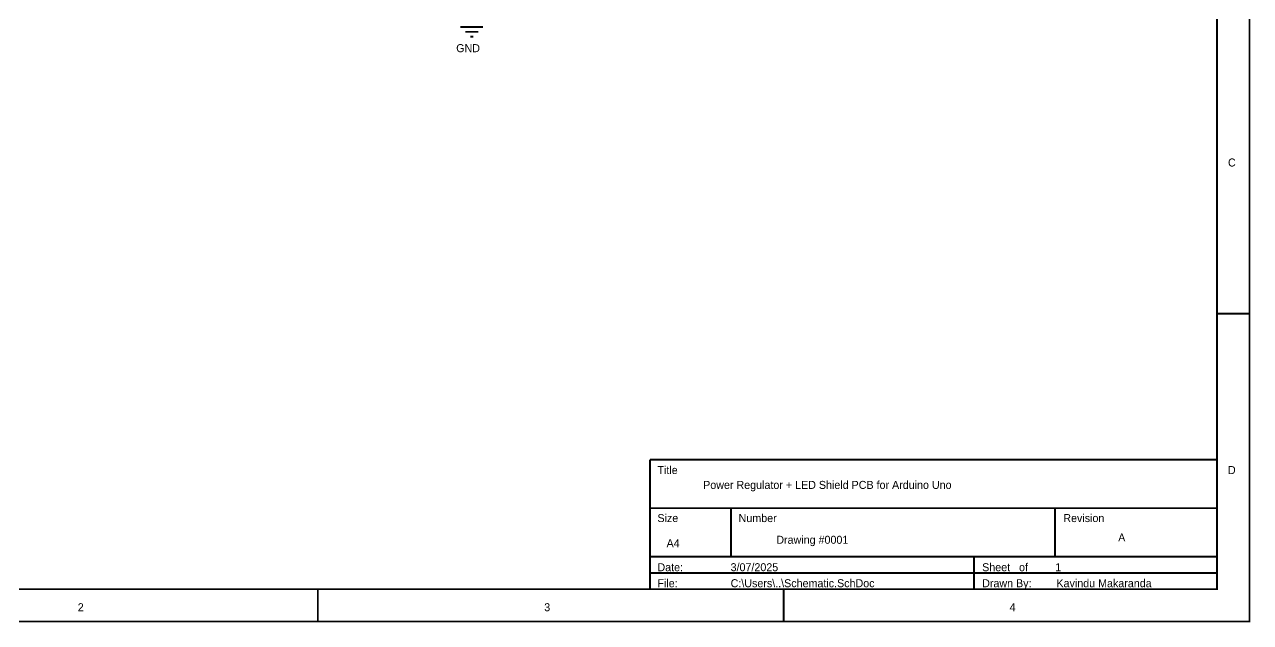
# Model space of a CAD drawing. Header units: inches. Extents: x 0 to 11.5, y 0 to 7.6.
# Drawn here: x 3.94 to 11.51, y -0.01 to 3.68 of the extents above; entities that cross this region are included whole.
import ezdxf

# ---------------------------------------------------------------- set-up
doc = ezdxf.new("R2010")
doc.units = ezdxf.units.IN
doc.header["$MEASUREMENT"] = 0
doc.layers.add('Sheet', color=255, linetype='Continuous')

msp = doc.modelspace()

# ---------------------------------------------------------------- linework, layer by layer
at = {"layer": 'Sheet'}
for points in [[(0.0013, 7.6, 0.0118, 0.0118, 0), (11.4991, 7.6, 0.0118, 0.0118, 0), (11.4991, 0, 0.0118, 0.0118, 0), (0.0013, 0, 0.0118, 0.0118, 0), (0.0013, 7.6, 0.0118, 0.0118, 0)], [(0.0013, 7.6, 0.0039, 0.0039, 0), (0.0013, 0, 0.0039, 0.0039, 0), (11.4991, 0, 0.0039, 0.0039, 0), (11.4991, 7.6, 0.0039, 0.0039, 0), (0.0013, 7.6, 0.0039, 0.0039, 0), (0.0013, 7.6, 0.0039, 0.0039, 0)], [(0.2015, 7.3998, 0.0118, 0.0118, 0), (11.2989, 7.3998, 0.0118, 0.0118, 0), (11.2989, 0.1998, 0.0118, 0.0118, 0), (0.2015, 0.1998, 0.0118, 0.0118, 0), (0.2015, 7.3998, 0.0118, 0.0118, 0)], [(0.2015, 7.3998, 0.0039, 0.0039, 0), (0.2015, 0.1998, 0.0039, 0.0039, 0), (11.2989, 0.1998, 0.0039, 0.0039, 0), (11.2989, 7.3998, 0.0039, 0.0039, 0), (0.2015, 7.3998, 0.0039, 0.0039, 0), (0.2015, 7.3998, 0.0039, 0.0039, 0)]]:
    msp.add_lwpolyline(points, format="xyseb", close=True, dxfattribs=at)
for points in [[(6.6301, 3.6699, 0.0118, 0.0118, 0), (6.7699, 3.6699, 0.0118, 0.0118, 0)], [(6.6601, 3.6399, 0.0118, 0.0118, 0), (6.7399, 3.6399, 0.0118, 0.0118, 0)], [(6.6901, 3.6099, 0.0118, 0.0118, 0), (6.71, 3.6099, 0.0118, 0.0118, 0)], [(11.4991, 1.9, 0.0118, 0.0118, 0), (11.2989, 1.9, 0.0118, 0.0118, 0)], [(7.8, 0.9998, 0.0118, 0.0118, 0), (11.2989, 0.9998, 0.0118, 0.0118, 0)], [(7.8, 0.9998, 0.0118, 0.0118, 0), (7.8, 0.1998, 0.0118, 0.0118, 0)], [(7.8, 0.6999, 0.0118, 0.0118, 0), (11.2989, 0.6999, 0.0118, 0.0118, 0)], [(8.2996, 0.6999, 0.0118, 0.0118, 0), (8.2996, 0.3996, 0.0118, 0.0118, 0)], [(10.2993, 0.6999, 0.0118, 0.0118, 0), (10.2993, 0.3996, 0.0118, 0.0118, 0)], [(7.8, 0.3996, 0.0118, 0.0118, 0), (11.2989, 0.3996, 0.0118, 0.0118, 0)], [(9.7993, 0.3996, 0.0118, 0.0118, 0), (9.7993, 0.1998, 0.0118, 0.0118, 0)], [(7.8, 0.2999, 0.0118, 0.0118, 0), (11.2989, 0.2999, 0.0118, 0.0118, 0)], [(5.75, 0, 0.0118, 0.0118, 0), (5.75, 0.1998, 0.0118, 0.0118, 0)], [(8.6246, 0, 0.0118, 0.0118, 0), (8.6246, 0.1998, 0.0118, 0.0118, 0)], [(11.4991, 0, 0.0118, 0.0118, 0), (11.4991, 0.1998, 0.0118, 0.0118, 0)]]:
    msp.add_lwpolyline(points, format="xyseb", dxfattribs=at)

# ---------------------------------------------------------------- texts
for s, height, p in [('GND', 0.0494, (6.6037, 3.5142)), ('C', 0.0494, (11.366, 2.8085)), ('Title', 0.0494, (7.8454, 0.9103)), ('D', 0.0494, (11.366, 0.9103)), ('Power Regulator + LED Shield PCB for Arduino Uno', 0.049396, (8.1276, 0.8186)), ('Size', 0.0494, (7.8454, 0.6139)), ('Number', 0.0494, (8.3463, 0.6139)), ('Revision', 0.0494, (10.35, 0.6139)), ('Drawing #0001', 0.049396, (8.5791, 0.4799)), ('A', 0.0494, (10.6887, 0.494)), ('A4', 0.0494, (7.9018, 0.4587)), ('Date:', 0.0494, (7.8454, 0.3105)), ('3/07/2025', 0.0494, (8.2969, 0.3105)), ('Sheet   of', 0.0494, (9.8491, 0.3105)), ('1', 0.0494, (10.3006, 0.3105)), ('File:', 0.0494, (7.8454, 0.2117)), ('C:\\Users\\..\\Schematic.SchDoc', 0.049396, (8.2969, 0.2117)), ('Drawn By:', 0.0494, (9.8491, 0.2117)), ('Kavindu Makaranda', 0.049396, (10.3077, 0.2117)), ('2', 0.0494, (4.2684, 0.0635)), ('3', 0.0494, (7.1469, 0.0635)), ('4', 0.0494, (10.0184, 0.0635))]:
    msp.add_text(s, height=height, dxfattribs=at).set_placement(p)

doc.saveas('drawing.dxf')
